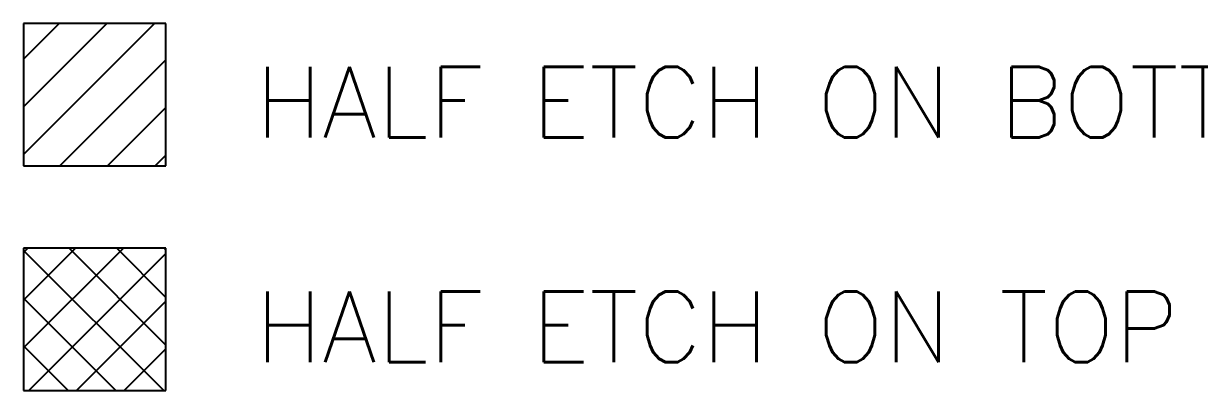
# Model space of a CAD drawing. Header units: millimetres. Extents: x -196.89 to -188.45, y 819.88 to 825.52.
# Drawn here: x -196.885 to -195.557, y 819.882 to 820.296 of the extents above; entities that cross this region are included whole.
import ezdxf
from ezdxf.enums import TextEntityAlignment as Align

# ---------------------------------------------------------------- set-up
doc = ezdxf.new("R2010")
doc.units = ezdxf.units.MM
doc.layers.add('1', color=7, linetype='Continuous')
doc.layers.add('1D', color=4, linetype='Continuous')
doc.styles.add('SIMPLEX', font='simplex.shx', dxfattribs={"bigfont": 'AllInOneBig.shx'})

msp = doc.modelspace()

# ---------------------------------------------------------------- hatches: boundary and pattern name
at = {"layer": '1D'}
h = msp.add_hatch(dxfattribs=at)
h.set_pattern_fill('ANSI31', color=256, scale=0.012, angle=360, style=0)
h.set_pattern_definition([(45, (-194.91964, 822.329545), (-0.02694077, 0.02694077), [])])
h.paths.add_polyline_path([(-196.7244, 820.1355), (-196.7244, 820.2963), (-196.8852, 820.2963), (-196.8852, 820.1355)])
h = msp.add_hatch(dxfattribs=at)
h.set_pattern_fill('ANSI37', color=6, scale=0.012, style=0)
h.set_pattern_definition([(45, (-215.20373, 822.84056), (-0.02694077, 0.02694077), []), (135, (-215.20373, 822.84056), (-0.02694077, -0.02694077), [])])
h.paths.add_polyline_path([(-196.7244, 819.8817), (-196.7244, 820.0425), (-196.8852, 820.0425), (-196.8852, 819.8817)])

# ---------------------------------------------------------------- linework, layer by layer
at = {"layer": '1'}
for p, q in [((-196.7244, 820.2963), (-196.8852, 820.2963)), ((-196.8852, 820.2963), (-196.8852, 820.1355)), ((-196.7244, 820.1355), (-196.7244, 820.2963)), ((-196.8852, 820.1355), (-196.7244, 820.1355)), ((-196.7244, 820.0425), (-196.8852, 820.0425)), ((-196.8852, 820.0425), (-196.8852, 819.8817)), ((-196.7244, 819.8817), (-196.7244, 820.0425)), ((-196.8852, 819.8817), (-196.7244, 819.8817))]:
    msp.add_line(p, q, dxfattribs=at)

# ---------------------------------------------------------------- texts
at = {"layer": '1D', "linetype": 'ByBlock', "style": 'SIMPLEX'}
for s, p in [('HALF ETCH ON BOTTOM', (-196.6233, 820.2074)), ('HALF ETCH ON TOP', (-196.6233, 819.9536))]:
    msp.add_text(s, height=0.08, dxfattribs=at).set_placement(p, align=Align.MIDDLE_LEFT)

doc.saveas('drawing.dxf')
